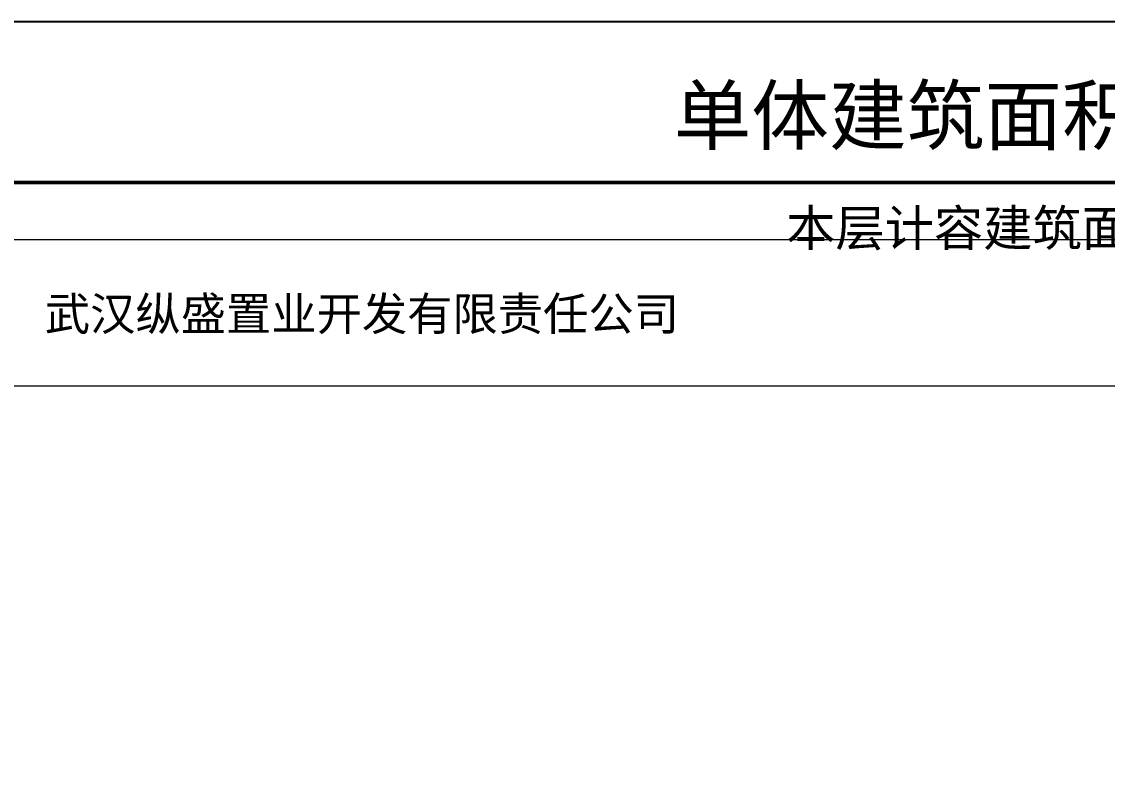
# Model space of a CAD drawing. Extents: x 512858 to 514372, y -232486 to -231710.
# Drawn here: x 513187.51 to 513221.57, y -232027.85 to -232004.44 of the extents above; entities that cross this region are included whole.
import ezdxf
from ezdxf.enums import TextEntityAlignment as Align

# ---------------------------------------------------------------- set-up
doc = ezdxf.new("R2010")
doc.units = 0
doc.header["$LTSCALE"] = 1000
doc.layers.add('$计容结果', color=7, linetype='Continuous')
doc.layers.add('图廓', color=252, linetype='Continuous', lineweight=9)
doc.layers.add('打印图框', color=252, linetype='Continuous', plot=False)
doc.styles.add('dw', font='simhei.ttf')
doc.styles.add('STYLE1', font='stylu.ttf')

msp = doc.modelspace()

# ---------------------------------------------------------------- linework, layer by layer
at = {"layer": '图廓', "color": 0}
msp.add_line((513175.326, -232015.857), (513276.554, -232015.857), dxfattribs=at)
at = {"layer": '图廓', "color": 0, "const_width": 0.119}
msp.add_lwpolyline([(513173.54, -232009.483), (513278.341, -232009.483), (513278.341, -232086), (513173.54, -232086)], close=True, dxfattribs=at)
at = {"layer": '图廓', "color": 0}
msp.add_lwpolyline([(513175.326, -232011.27), (513276.554, -232011.27), (513276.554, -232084.213), (513175.326, -232084.213)], close=True, dxfattribs=at)
at = {"layer": '打印图框', "color": 6, "ltscale": 0.5}
msp.add_lwpolyline([(513169.258, -232089.412), (513282.567, -232089.412), (513282.567, -232004.438), (513169.258, -232004.438)], close=True, dxfattribs=at)

# ---------------------------------------------------------------- texts
at = {"layer": '$计容结果', "style": 'dw'}
msp.add_text('本层计容建筑面积735.87平方米', height=1.13308, dxfattribs=at).set_placement((513211.492, -232011.476))
at = {"layer": '图廓', "color": 0, "style": 'STYLE1'}
msp.add_text('单体建筑面积核算分层平面图', height=1.78638, dxfattribs=at).set_placement((513223.802, -232008.808), align=Align.BOTTOM_CENTER)
at = {"layer": '图廓', "color": 0, "style": 'dw'}
msp.add_text('武汉纵盛置业开发有限责任公司', height=1.04205, dxfattribs=at).set_placement((513188.229, -232014.119))

doc.saveas('drawing.dxf')
